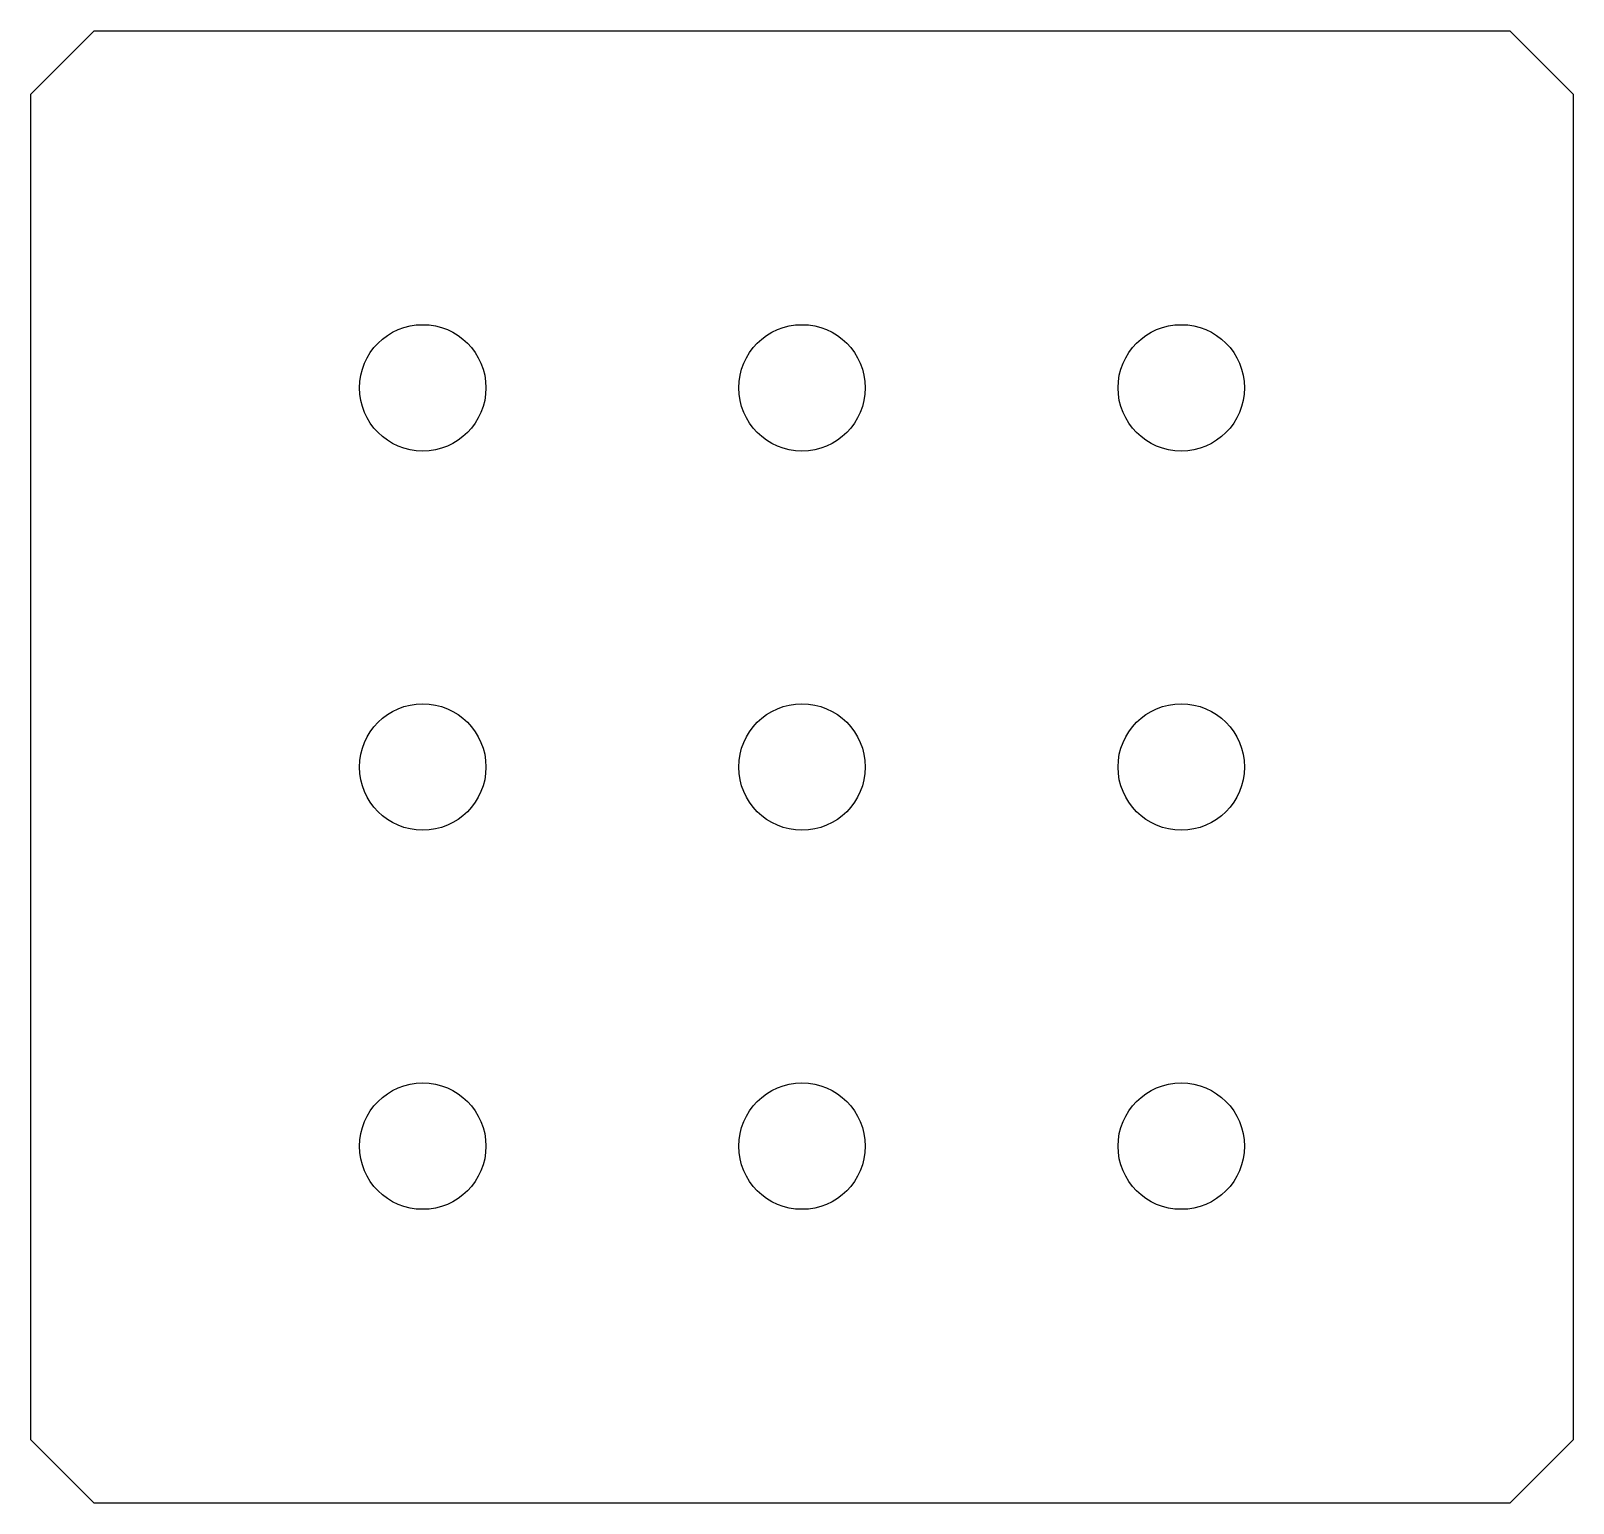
# Model space of a CAD drawing. Extents: x 0 to 1220, y 0 to 1165.
import ezdxf

# ---------------------------------------------------------------- set-up
doc = ezdxf.new("R2010")
doc.units = 0
doc.layers.get('0').update_dxf_attribs({"color": 2, "linetype": 'CONTINUOUS'})

msp = doc.modelspace()

# ---------------------------------------------------------------- linework, layer by layer
at = {"color": 2, "linetype": 'CONTINUOUS'}
msp.add_lwpolyline([(0, 50), (0, 1115), (50, 1165), (1170, 1165), (1220, 1115), (1220, 50), (1170, 0), (50, 0)], close=True, dxfattribs=at)
for points in [[(260, 882.5, -1), (360, 882.5, -1)], [(560, 882.5, -1), (660, 882.5, -1)], [(860, 882.5, -1), (960, 882.5, -1)], [(260, 582.5, -1), (360, 582.5, -1)], [(560, 582.5, -1), (660, 582.5, -1)], [(860, 582.5, -1), (960, 582.5, -1)], [(260, 282.5, -1), (360, 282.5, -1)], [(560, 282.5, -1), (660, 282.5, -1)], [(860, 282.5, -1), (960, 282.5, -1)]]:
    msp.add_lwpolyline(points, format="xyb", close=True, dxfattribs=at)

doc.saveas('drawing.dxf')
